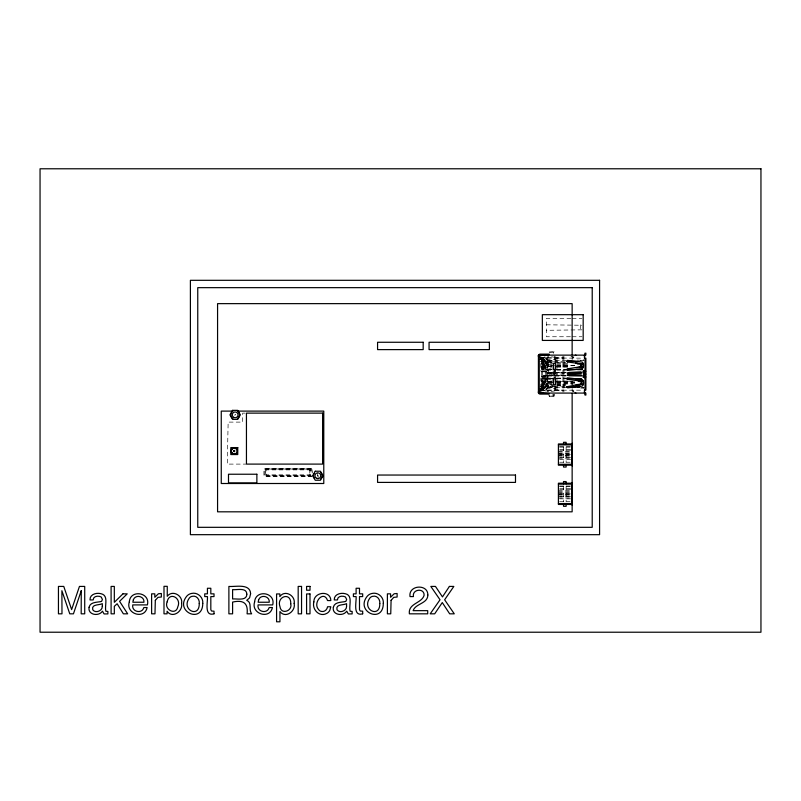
<?xml version="1.0" encoding="UTF-8"?>
<svg xmlns="http://www.w3.org/2000/svg" width="801" height="801" viewBox="0 0 801 801"><rect width="100%" height="100%" fill="white"/><g stroke="black" fill="none" stroke-linecap="round" stroke-linejoin="round"><path stroke-width="0.6" stroke-dasharray="4 3" d="M553.591 374.117L564.064 374.107L563.914 372.545M544.93 378.593L544.93 382.648M544.93 385.832L544.79 388.735M549.186 351.969L554.022 351.519L554.602 353.221M571.754 381.456L556.705 381.636M549.997 395.103L549.396 396.695L548.815 394.993M583.258 359.379L583.138 360.42M551.689 369.601L550.147 368.82L549.206 369.161M551.689 382.638L550.147 381.857M548.264 378.593L547.824 379.464L541.806 379.464M547.824 379.894L547.824 374.107M548.264 385.832L547.824 386.703L542.477 386.703M547.824 387.143L547.824 381.346M546.743 389.346A1.392 1.322 -90 0 0 546.963 388.585A1.452 1.452 0 0 1 545.511 390.037L546.933 388.845L546.963 377.722M549.166 361.942C549.496 360.4 551.959 363.964 551.699 361.722L552.9 362.523M549.166 374.968C549.496 373.426 551.959 376.991 551.699 374.758L552.9 375.559L565.356 375.559M555.764 370.252L553.591 372.205L553.591 375.999L555.043 377.311M549.396 396.695L554.022 396.695L554.602 394.292L554.022 395.824L549.446 395.804M552.9 385.692L551.699 386.493C551.949 384.26 549.536 387.824 549.206 386.292M541.656 363.974L543.539 363.974L543.539 361.071L541.656 361.802M542.387 369.041L543.539 369.762L543.539 366.868L541.656 367.589M541.656 387.143L543.539 387.143L543.539 384.24L541.656 384.971M543.398 366.427L544.269 365.927L544.269 364.916L541.656 364.405M543.398 383.809L544.269 383.299L544.269 382.287L543.398 381.777M554.022 351.519L553.421 353.111A1.742 0.911 0 0 1 553.271 353.351M581.947 329.832L546.392 330.312M547.824 365.997L548.695 365.566M547.824 366.427L548.695 365.997L548.695 361.942L547.824 361.511M547.824 373.236L548.695 372.805M547.824 373.677L548.695 373.236L548.695 369.181L547.824 368.75M549.326 352.42L554.022 352.39M564.194 371.954L563.894 372.555M551.098 391.499L555.504 390.758M555.504 390.337L554.632 390.698L554.632 386.573M572.855 391.118L572.555 391.248A1.452 1.452 0 0 1 574.007 391.238L573.696 391.108M573.696 357.106L573.997 356.976A1.452 1.452 0 0 1 572.555 356.966L570.522 355.774M584.219 387.804L580.755 388.155M542.487 365.827L543.348 365.566M543.629 390.037L540.735 391.339M544.049 364.785L541.656 364.916M544.049 382.157L541.656 382.287M572.955 391.088L573.606 391.088M573.606 357.126L572.955 357.126M557.526 358.037L556.955 358.538L556.955 362.372M550.147 366.357L551.689 365.576M570.913 318.357L546.392 318.357L546.392 336.75L570.913 336.75M572.144 318.357L581.947 318.357M546.392 324.795L581.947 325.256M572.144 336.75L581.947 336.75M548.405 357.306L545.942 357.306A1.452 1.452 0 0 1 545.371 357.196L543.609 356.435M540.425 357.456L548.405 357.456L548.405 356.155M555.504 357.456L551.098 356.705M540.515 357.596L563.904 357.596M555.504 358.037L582.758 358.157M540.515 358.177L563.904 358.177M539.283 358.898L546.062 358.878L546.002 369.862M539.774 359.098L546.002 359.098M539.283 359.349L555.504 359.479M539.774 359.629L546.002 359.629M577.171 360.06L584.219 360.41L579.734 360.42M541.656 360.35L544.279 360.35L544.279 359.629M547.824 360.64L555.504 360.64M566.307 360.7L541.656 360.71L540.795 361.071L540.795 371.213M541.656 361.071L543.539 361.071M539.774 361.361L565.726 361.361M542.477 361.942L554.632 361.942M541.806 362.092L543.348 362.372M565.356 362.372L542.487 362.372L542.477 359.479M556.745 362.523L565.356 362.523M541.806 362.953L542.387 362.953M541.656 363.243L543.539 363.974M546.062 363.243L547.974 363.243L547.974 361.942M543.348 363.684L554.292 363.684M556.705 363.684L569.922 363.684M551.809 364.345L541.806 364.255L541.806 360.78M556.635 364.345L570.442 364.255M546.062 364.415L546.783 364.415M546.062 364.695L547.974 364.695L547.974 365.997M556.745 365.416L576.039 365.416M554.632 365.566L542.487 365.566L542.477 369.331M556.805 365.566L577.08 365.566M541.656 365.927L554.632 365.997M541.656 366.427L551.809 366.488M556.635 366.488L569.932 366.488M551.709 366.578L541.806 366.578L541.806 369.041M556.705 366.578L570.442 366.578M541.656 366.868L543.539 366.868M543.348 367.158L552.049 367.158M556.705 367.158L569.922 367.158M541.806 367.879L542.387 367.879M541.806 368.75L542.387 368.75M541.656 369.041L554.632 369.181M546.993 369.471L552.049 369.471M556.705 369.471L565.726 369.471M546.282 369.621L552.259 369.621M556.805 369.621L565.356 369.621M556.745 369.762L565.356 369.762M546.713 370.052L551.809 370.142M556.635 370.142L566.307 370.142M548.184 372.285L566.307 372.285M547.954 372.365L565.446 372.365M565.356 372.655L552.9 372.655L551.699 373.456C551.969 371.223 549.536 374.798 549.206 373.256M545.08 372.805L565.356 372.805M547.083 372.946L565.726 372.946M554.632 373.236L547.974 373.236L547.974 371.934M554.632 374.978L547.974 374.978L547.974 376.28M543.348 375.269L565.726 375.269M543.368 375.409L547.033 375.409M565.356 375.409L548.254 375.409L547.824 374.538M547.954 375.839L565.446 375.839M548.184 375.929L566.307 375.929M546.713 377.722L547.974 377.722L547.974 379.033L553.571 379.033M546.713 378.162L551.809 378.072M556.635 378.072L566.307 378.072M556.745 378.452L565.356 378.452M553.571 378.593L542.487 378.593L542.487 382.648L553.571 382.648M556.805 378.593L565.356 378.593M554.292 378.743L543.348 378.743L543.348 388.735M556.705 378.743L565.726 378.743M541.656 379.173L543.539 378.452L543.539 381.346L541.656 381.346M541.806 380.335L542.387 380.335M541.656 380.625L543.539 381.346M543.348 381.056L554.292 381.056M556.705 381.056L568.209 381.056M551.709 381.636L541.806 381.636L541.806 378.162M541.656 381.777L551.809 381.727M556.635 381.727L574.758 381.727M553.571 382.217L547.974 382.217L547.974 383.519L546.062 383.519M556.805 382.648L577.08 382.648M556.745 382.798L576.94 382.798M541.656 383.299L544.049 383.429M541.656 383.809L551.809 383.869M556.635 383.869L574.758 383.869M551.709 383.949L541.806 383.949L541.806 387.424M556.705 383.949L571.744 383.779L572.144 384.39M541.656 384.24L543.539 384.24M543.348 384.53L554.292 384.53M556.705 384.53L565.726 384.53M546.062 384.69L546.783 384.69M546.062 384.971L547.974 384.971L547.974 386.272L554.632 386.272M541.806 385.261L542.387 385.261M556.745 385.692L565.356 385.692M555.584 385.832L542.487 385.832L542.477 388.735M556.805 385.832L565.356 385.832M541.806 386.122L542.387 386.122M541.656 386.412L543.539 387.143M539.774 386.853L565.726 386.853M541.656 387.504L566.307 387.514M547.824 387.574L555.504 387.574M541.656 387.864L544.279 387.864L544.279 388.585M580.685 387.714L584.289 387.794M539.774 388.585L546.002 388.585M539.283 388.735L555.504 388.735M539.774 389.116L546.002 389.116M539.283 389.336L546.062 389.306L546.062 378.092M540.515 390.037L563.904 390.037M555.504 390.177L582.537 390.177M540.515 390.618L563.904 390.618M540.425 390.758L548.405 390.758M245.186 413.126L242.683 413.126L242.683 422.107L228.145 422.107L227.274 464.099L245.847 464.099M559.438 446.758L570.943 446.758M559.579 447.108L570.132 447.108M559.659 449.311L570.873 449.311M559.659 450.232L570.873 450.232M558.407 451.424L570.873 451.424M558.407 452.104L570.873 452.104M558.407 453.296L570.873 453.296M558.407 453.947L570.873 453.947M559.438 454.678L570.943 454.678M558.407 455.138L570.873 455.138M558.407 455.789L570.873 455.789M558.407 456.981L570.873 456.981M559.659 457.571L570.873 457.571M558.407 458.763L570.873 458.763M559.659 459.594L570.873 459.594M559.579 462.237L570.132 462.237M264.781 469.656L309.637 469.656L309.637 474.963L264.781 474.963M317.516 475.454L318.097 475.454L318.097 478.638M311.899 476.054L265.311 476.054L265.311 469.016L311.899 469.016L311.899 473.701M318.097 476.024L317.516 476.024L317.516 472.84M312.34 476.495L264.871 476.495L264.871 468.575L312.34 468.575L312.34 473.101M559.438 486.007L570.943 486.007M559.579 486.357L570.132 486.357M559.659 488.57L570.873 488.57M559.659 489.481L570.873 489.481M558.407 490.673L570.873 490.673M558.407 491.353L570.873 491.353M558.407 492.545L570.873 492.545M558.407 493.196L570.873 493.196M559.438 493.937L570.943 493.937M558.407 494.387L570.873 494.387M558.407 495.038L570.873 495.038M558.407 496.23L570.873 496.23M559.659 496.82L570.873 496.82M558.407 498.012L570.873 498.012M559.659 498.843L570.873 498.843M559.579 501.486L570.132 501.486M549.126 379.033L550.257 379.374L551.689 378.603M557.526 390.177L556.955 389.707L556.955 385.832M543.398 365.927L544.049 366.047M540.735 356.876L543.629 358.177M546.913 359.248L546.963 359.629A1.392 1.312 -90 0 0 546.793 358.948L545.511 358.177A1.452 1.452 0 0 1 546.963 359.629L546.963 370.483M554.632 357.516L555.504 357.867M547.824 361.942L548.695 362.372M547.824 369.181L548.695 369.621M541.656 387.574L540.795 387.143L540.795 378.132M554.022 395.824L553.421 394.362M546.092 358.297L546.793 358.948M554.022 396.695L553.421 395.103A1.742 0.911 0 0 0 552.63 394.493M546.062 362.883L546.783 363.173L546.783 364.765M547.824 381.777L548.264 382.648M583.158 388.525L583.138 387.794M580.415 324.795L580.415 330.312M572.144 356.004L572.144 359.739M572.144 380.936L572.144 387.163M572.144 388.415L572.144 390.908M566.127 446.758L566.127 462.608M566.127 486.007L566.127 501.857M563.904 356.155L563.904 392.059M563.534 446.758L563.534 462.608M563.534 486.007L563.534 501.857M562.903 356.155L562.903 392.059M556.955 365.566L556.955 369.621M556.955 372.805L556.955 375.409M556.955 378.593L556.955 382.648M555.764 356.425L555.764 362.953M555.764 386.472L555.764 391.559M555.504 362.923L555.504 357.016L554.632 356.155L554.632 362.663M555.504 369.471L555.504 378.012M555.504 386.472L555.504 391.198M554.923 370.342L554.923 377.872M554.632 370.192L554.632 378.012M553.181 370.342L553.181 377.872M548.405 391.769L548.405 390.908L545.942 390.908A1.452 1.452 0 0 0 545.371 391.018M547.974 369.181L547.974 370.483M547.824 359.479L547.824 388.735M547.393 356.445L547.393 371.063M547.393 377.151L547.393 391.769M546.783 383.449L546.783 385.041M545.131 360.71L545.131 369.231M545.131 378.973L545.131 387.504M544.79 359.479L544.79 361.942M544.79 365.997L544.79 369.181M544.35 359.479L544.35 360.06L541.866 360.06L541.866 359.479M544.35 388.735L544.35 388.155L541.866 388.155L541.866 388.735M543.909 359.479L543.909 360.06M543.909 388.155L543.909 388.735M543.348 359.479L543.348 369.471M542.307 359.479L542.307 360.06M542.387 360.78L542.387 364.255M542.387 366.578L542.387 370.052M542.387 378.162L542.387 381.636M542.387 383.949L542.387 387.424M542.307 388.155L542.307 388.735M541.656 359.629L541.656 370.032M541.656 378.172L541.656 388.585M540.735 356.445L540.735 359.479M540.735 388.735L540.735 391.769M309.757 468.795L309.757 475.834M235.404 414.578L234.823 415.148L235.404 414.578M310.508 468.795L263.919 468.795L263.919 475.834L310.508 475.834L310.508 468.795M311.038 469.877L266.182 469.877L266.182 475.183L311.038 475.183L311.038 469.877"/><path stroke-width="1.2" d="M538.412 356.155L538.512 356.856L539.664 356.876M549.136 354.703L540.154 354.993L538.412 355.864A1.742 1.742 0 0 1 540.154 354.122L549.136 354.122M539.433 391.379L539.283 392.931L538.412 392.931L538.412 355.284L539.283 355.284L539.433 356.835M584.289 377.802L585.04 377.361L583.138 377.361M575.549 385.201C583.408 386.833 583.408 378.753 575.549 380.395M577.571 367.519L576.019 367.669M580.785 367.118L580.785 363.724M570.602 373.526L570.602 374.688M585.01 395.103L584.43 393.081L539.253 393.081L539.253 355.133L584.43 355.133L585.01 353.111M571.473 373.486L572.465 373.436M575.629 363.053L577.571 363.314M538.412 355.734L539.283 355.734M566.317 361.361L578.582 361.361M567.669 362.002L566.828 361.471L567.408 360.37L582.217 362.082C584.009 363.113 584.009 367.719 582.217 368.75L567.208 370.412L567.338 368.86L581.626 366.538L581.316 363.764L567.719 362.022M576.92 363.684L583.128 363.684L583.128 367.158M577.571 363.764L583.128 363.764M579.073 367.068L583.128 367.068M566.317 369.471L581.927 369.471M577.571 369.561L581.977 369.561M583.138 370.853L585.04 370.853L584.169 370.412M585.881 371.213L583.709 371.213L583.709 377.001L585.881 377.001M541.596 371.504L545.301 371.514M583.138 371.574L585.04 371.574L584.169 372.004L584.289 376.21L585.04 376.64L583.138 376.64M583.128 372.004L585.04 371.994M584.209 372.365L584.78 372.365L584.78 375.839L584.209 375.839M566.968 372.946L581.927 372.946M583.128 372.865L585.04 372.425L585.01 358.177M584.43 374.087L585.881 374.117M566.968 375.269L581.927 375.269M583.128 375.349L584.78 375.269M583.128 376.21L585.04 376.22M542.037 376.71L545.301 376.7M577.571 378.653L581.146 378.653M566.317 378.743L580.725 378.743M578.162 381.056L583.168 381.146M577.12 384.53L583.168 384.45M566.317 386.853L579.523 386.853M577.571 386.933L579.814 386.933M539.664 391.339L538.542 391.339L538.412 392.059M549.136 394.092L540.154 394.092A1.742 1.742 0 0 1 538.412 392.35M237.326 411.103L323.774 411.103L323.774 483.504L221.256 483.504L221.256 411.103L232.981 411.103A4.345 4.345 0 0 0 231.389 412.695M572.475 443.964L558.407 443.964L558.407 465.201L572.475 465.201M572.475 444.165L572.194 443.233L572.144 465.932M558.407 444.875L572.475 444.875M572.475 445.696L571.974 445.696L571.974 463.088L572.475 463.088M558.407 464.29L572.475 464.29M572.475 483.213L558.407 483.213L558.407 504.45L572.475 504.45M572.475 483.414L572.194 482.482L572.144 505.181M558.407 484.124L572.475 484.124M572.475 484.945L571.974 484.945L571.974 502.347L572.475 502.347M558.407 503.539L572.475 503.539M572.465 374.778L571.473 374.728M578.993 381.056L579.293 381.646M549.136 393.511L539.544 392.971M584.289 375.349L585.04 375.789L585.01 390.037M585.881 353.111L585.881 354.563A1.452 1.452 0 0 1 584.43 356.004M585.881 395.103L585.881 393.651A1.452 1.452 0 0 0 584.43 392.21M584.43 355.133L584.43 358.177L585.881 358.177L585.881 390.037L584.43 390.037L584.43 393.081M583.128 381.056L583.128 384.53M581.146 366.217L581.146 367.068M581.146 381.146L581.146 381.997M572.144 354.753L572.144 303.639L217.572 303.639L217.572 511.819L572.144 511.819L572.144 504.34M572.144 393.401L572.144 444.505M572.144 464.45L572.144 483.153M566.127 444.535L566.127 442.312L563.534 442.312L563.534 444.535M566.127 464.83L566.127 467.053L563.534 467.053L563.534 464.83M566.127 483.784L566.127 481.561L563.534 481.561L563.534 483.784M566.127 504.079L566.127 506.302L563.534 506.302L563.534 504.079M553.471 363.744L553.471 369.121M553.471 379.093L553.471 384.47M542.497 355.133A1.452 1.452 0 0 1 543.068 355.254M575.298 355.264A1.742 1.742 0 0 1 575.929 355.143M575.929 393.071A1.742 1.742 0 0 1 575.068 392.85M543.068 392.961A1.452 1.452 0 0 1 542.497 393.081M238.227 411.794A4.345 4.345 0 0 1 237.326 418.623M232.981 418.623A4.345 4.345 0 0 1 230.958 413.737M320.891 472.67A4.345 4.345 0 0 1 320.891 478.808M314.052 477.917A4.345 4.345 0 0 1 314.052 473.571M81.261 590.707L81.181 613.826L84.716 613.826L84.716 586.422L79.449 586.422L71.629 609.591L63.76 586.422L58.443 586.422L58.443 613.826L61.987 613.826L61.887 590.707L69.767 613.826L73.442 613.826L81.261 590.707M290.743 603.714C292.755 611.123 280.971 615.048 279.98 606.677C276.205 596.355 291.254 591.579 290.743 603.714M167.179 601.811C163.704 609.561 175.99 615.949 177.812 606.818C181.847 597.906 169.151 591.218 167.179 601.811M181.587 603.453C183.159 611.393 172.315 618.893 167.089 611.273L167.089 613.826L163.995 613.826L163.995 586.322L167.259 586.322L167.259 596.274C172.355 589.486 183.169 595.523 181.587 603.453M202.763 603.413C202.623 624.319 174.298 611.644 186.703 596.254A8.25 8.25 0 0 1 191.519 593.451C197.537 591.949 203.434 597.296 202.763 603.413M313.872 601.901C311.699 609.401 319.459 617.581 326.818 613.376A6.859 6.859 0 0 0 329.842 610.192L330.813 606.757L327.549 606.757C327.158 609.761 324.365 612.204 321.281 611.403A4.115 4.115 0 0 1 318.558 609.481C312.36 602.692 323.824 589.606 327.549 600.56L330.813 600.56C330.683 589.866 313.541 591.859 313.872 601.901M383.309 603.413C383.158 624.319 354.833 611.644 367.238 596.254A8.25 8.25 0 0 1 372.065 593.451C378.072 591.949 383.979 597.296 383.309 603.413M129.321 601.921C125.286 613.716 144.51 620.034 147.124 607.558L143.82 607.558C142.198 614.207 131.394 611.994 132.756 604.905L147.404 604.905C150.608 592.209 130.112 589.176 129.321 601.921M254.628 601.921C250.593 613.716 269.827 620.034 272.43 607.558L269.136 607.558C267.504 614.207 256.7 611.994 258.072 604.905L272.71 604.905C275.924 592.209 255.419 589.176 254.628 601.921M294.167 603.393C295.929 611.273 285.476 618.853 279.939 611.584L279.939 621.796L276.575 621.796L276.575 593.942L279.839 593.942L279.839 596.585C284.705 589.436 295.649 595.483 294.167 603.393M246.838 594.162C246.908 601.261 236.736 598.477 232.6 598.978L232.6 589.606C236.726 590.247 246.658 587.083 246.838 594.162M89.091 607.268C87.529 614.968 98.823 616.82 102.478 611.183L104.07 613.946L107.885 613.916L107.885 611.443L105.882 611.233C104.29 605.886 109.156 595.343 100.946 593.691C96.48 592.47 89.632 594.252 90.012 599.949L93.146 599.949C93.226 595.914 98.383 595.483 101.176 596.965L102.398 599.458L101.597 601.401C97.432 602.512 90.213 601.681 89.091 607.268M333.356 607.268C331.794 614.968 343.078 616.82 346.733 611.183L348.335 613.946L352.14 613.916L352.14 611.443L350.137 611.233C348.545 605.886 353.411 595.343 345.211 593.691C340.735 592.47 333.897 594.252 334.267 599.949L337.401 599.949C337.491 595.914 342.638 595.483 345.441 596.965L346.663 599.458L345.852 601.401C341.687 602.512 334.478 601.681 333.356 607.268M427.844 595.023C427.804 603.744 415.579 603.393 413.116 610.652L427.714 610.652L427.714 613.826L409.371 613.826C407.959 603.183 422.027 603.393 424.13 595.173C424.26 587.584 411.884 589.246 413.436 596.585L410.022 596.585C408.15 584.95 428.044 583.579 427.844 595.023M199.259 603.513C199.569 618.642 181.236 609.771 188.996 598.547A4.566 4.566 0 0 1 192.04 596.345C196.405 595.093 199.819 599.368 199.259 603.513M379.794 603.513C380.105 618.642 361.782 609.771 369.531 598.547A4.566 4.566 0 0 1 372.575 596.345C376.951 595.093 380.355 599.368 379.794 603.513M569.691 373.957L570.152 374.688L581.115 375.238L581.516 375.969L568.98 375.789C567.619 375.519 567.619 372.695 568.98 372.425L580.935 371.834L581.536 372.395L580.955 372.996L569.691 373.957M250.603 593.811L249.592 597.836L246.738 600.36C251.945 602.252 249.041 608.73 250.923 612.605L251.654 613.826L247.098 613.826C248.31 603.113 243.414 599.659 232.6 602.072L232.6 613.826L228.886 613.826L228.886 586.422C235.364 587.043 250.212 583.098 250.603 593.811M102.308 606.367C102.578 610.933 95.329 613.646 92.756 609.811C91.224 603.874 99.084 605.436 102.308 603.664L102.308 606.367M346.563 606.367C346.833 610.933 339.584 613.646 337.021 609.811C335.479 603.874 343.339 605.436 346.563 603.664L346.563 606.367M233.602 450.883C234.473 453.596 235.714 448.96 233.602 450.883M566.828 386.743L567.609 387.854L582.217 386.122C584.009 385.101 584.009 380.495 582.217 379.464L567.208 377.802L567.338 379.354L581.316 381.146L581.626 383.919L566.828 386.743M155.324 600.329L154.983 613.826L151.619 613.826L151.619 593.841L154.813 593.841L154.813 597.296L158.378 593.761L161.341 593.491L161.341 597.035L157.997 597.346L155.324 600.329M391.088 600.329L390.748 613.826L387.394 613.826L387.394 593.841L390.578 593.841L390.578 597.296L394.152 593.761L397.116 593.491L397.116 597.035L393.762 597.346L391.088 600.329M133.316 599.889L132.846 602.242L143.95 602.242C144.611 596.034 135.239 594.052 133.316 599.889M258.623 599.889L258.162 602.242L269.266 602.242C269.917 596.034 260.555 594.052 258.623 599.889M232.55 410.352L229.937 414.858L232.55 419.374L237.757 419.374L240.37 414.858L237.757 410.352L232.51 410.352M315.234 471.228L312.63 475.744L315.234 480.25L320.45 480.25L323.053 475.744L320.45 471.228L315.234 471.228M449.411 586.422L442.472 596.905L435.474 586.422L430.828 586.422L440.029 599.779L430.207 613.826L434.693 613.826L442.282 602.562L449.671 613.826L454.277 613.826L444.635 599.779L453.837 586.422L449.411 586.422M122.943 593.841L114.323 602.332L114.323 586.422L111.099 586.422L111.099 613.826L114.323 613.826L114.323 606.327L117.136 603.754L123.374 613.826L127.659 613.826L119.579 601.331L127.239 593.841L122.943 593.841M214.017 613.826C203.824 616.78 207.94 601.671 207.429 596.585L204.726 596.585L204.726 593.841L207.429 593.841L207.429 588.264L210.823 588.264L210.823 593.841L214.017 593.841L214.017 596.585L210.823 596.585L210.823 609.631L211.534 611.033L214.017 611.183L214.017 613.826M362.683 613.826C352.49 616.78 356.605 601.671 356.105 596.585L353.391 596.585L353.391 593.841L356.105 593.841L356.105 588.264L359.499 588.264L359.499 593.841L362.683 593.841L362.683 596.585L359.499 596.585L359.499 609.631L360.2 611.033L362.683 611.183L362.683 613.826M760.95 168.781L40.05 168.781L40.05 632.219L760.95 632.219L760.95 168.781M599.579 280.31L190.398 280.31L190.398 534.678L599.579 534.678L599.579 280.31M592.219 287.659L197.757 287.659L197.757 527.318L592.219 527.318L592.219 287.659M583.178 314.683L542.347 314.683L542.347 340.425L583.178 340.425L583.178 314.683M423.178 342.267L377.571 342.267L377.571 349.616L423.178 349.616L423.178 342.267M489.381 342.267L429.066 342.267L429.066 349.616L489.381 349.616L489.381 342.267M555.473 363.464L553.451 363.464L553.451 369.401L555.473 369.401L555.473 363.464M546.062 371.213L542.007 371.213L542.007 377.001L546.062 377.001L546.062 371.213M555.473 378.813L553.451 378.813L553.451 384.75L555.473 384.75L555.473 378.813M322.613 413.126L246.448 413.126L246.448 464.099L322.613 464.099L322.613 413.126M237.757 447.589L230.808 447.589L230.808 454.547L237.757 454.547L237.757 447.589M256.871 474.232L228.495 474.232L228.495 482.923L256.871 482.923L256.871 474.232M515.494 475.043L377.571 475.043L377.571 482.402L515.494 482.402L515.494 475.043M301.546 586.422L298.182 586.422L298.182 613.826L301.546 613.826L301.546 586.422M309.997 586.422L306.583 586.422L306.583 590.227L309.997 590.227L309.997 586.422M309.997 593.942L306.583 593.942L306.583 613.826L309.997 613.826L309.997 593.942M232.24 453.116A2.894 2.894 0 0 0 237.086 451.814A2.894 2.894 0 0 0 233.532 448.27A2.894 2.894 0 0 0 232.24 453.116M232.03 453.316A3.184 3.184 0 0 0 237.366 451.894A3.184 3.184 0 0 0 233.461 447.989A3.184 3.184 0 0 0 232.03 453.316M233.702 417.371A2.894 2.894 0 0 0 238.047 414.858A2.894 2.894 0 0 0 233.702 412.355A2.894 2.894 0 0 0 233.702 417.371M316.395 478.247A2.894 2.894 0 0 0 320.74 475.744A2.894 2.894 0 0 0 316.395 473.231A2.894 2.894 0 0 0 316.395 478.247"/></g></svg>
